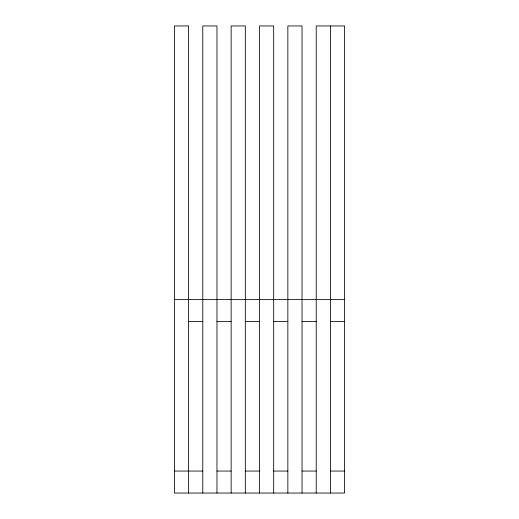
<?xml version="1.0" encoding="UTF-8"?>
<svg xmlns="http://www.w3.org/2000/svg" width="519" height="519" viewBox="0 0 519 519"><rect width="100%" height="100%" fill="white"/><g stroke="black" fill="none" stroke-linecap="round" stroke-linejoin="round"><path stroke-width="0.78" d="M174.423 299.573L344.577 299.573M188.605 321.559L202.786 321.559M216.961 321.559L231.143 321.559M245.318 321.559L259.5 321.559M273.682 321.559L287.857 321.559M302.039 321.559L316.214 321.559M330.395 321.559L344.577 321.559M174.423 471.057L202.786 471.057M216.961 471.057L231.143 471.057M245.318 471.057L259.5 471.057M273.682 471.057L287.857 471.057M302.039 471.057L316.214 471.057M330.395 471.057L344.577 471.057M330.395 25.95L330.395 493.05M316.214 493.05L316.214 25.95L344.577 25.95L344.577 493.05L174.423 493.05L174.423 25.95L188.605 25.95L188.605 493.05M302.039 493.05L302.039 25.95L287.857 25.95L287.857 493.05M273.682 493.05L273.682 25.95L259.5 25.95L259.5 493.05M245.318 493.05L245.318 25.95L231.143 25.95L231.143 493.05M216.961 493.05L216.961 25.95L202.786 25.95L202.786 493.05"/></g></svg>
